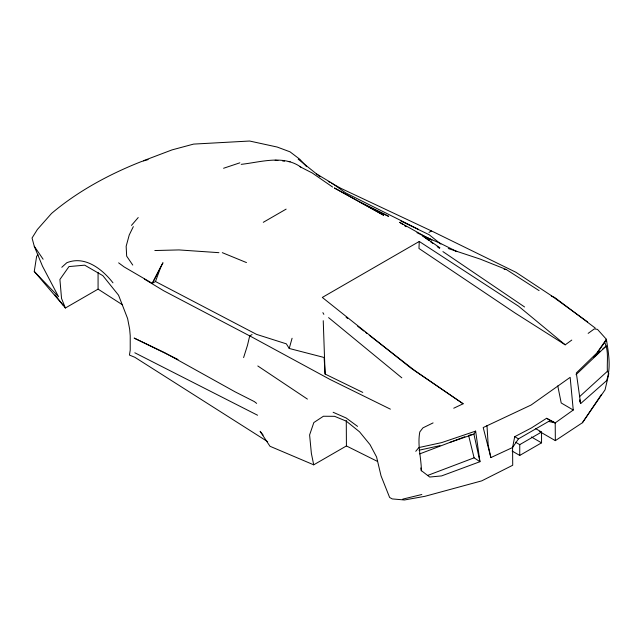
<?xml version="1.0" encoding="UTF-8"?>
<svg xmlns="http://www.w3.org/2000/svg" width="641" height="641" viewBox="0 0 641 641"><rect width="100%" height="100%" fill="white"/><g stroke="black" fill="none" stroke-linecap="round" stroke-linejoin="round"><path stroke-width="0.96" d="M539.265 431.353L555.346 440.639L582.405 422.74L605.056 389.824L608.838 373.615L607.396 371.283C606.827 361.668 608.966 351.292 604.671 342.334L606.386 339.297L597.468 329.354L594.351 328.897L588.158 333.368M606.362 341.268L606.386 339.297L596.811 353.055L576.323 372.974L580.642 403.574L606.586 380.666C611.25 367.461 608.477 352.814 606.386 339.297M565.226 344.826L518.473 306.142L419.262 241.465L418.966 248.476L515.1 313.024L565.226 344.826L571.78 340.067M63.483 305.629L34.261 271.455L36.641 256.208L38.099 254.894M555.346 440.639L555.21 422.9L546.581 418.293L531.429 427.94L514.715 436.689L512.584 447.514L512.72 465.246L481.712 480.87L424.943 496.31L404.487 499.972L392.22 498.922L389.624 497.464L381.026 475.814L376.571 456.953L370.017 444.63L359.545 431.818L346.284 421.145L334.578 416.321L323.409 416.249L313.834 422.555L309.603 434.943L311.374 453.403L313.713 464.829L346.42 445.944L377.557 461.456M362.774 392.412L325.099 374.056L324.122 357.486L289.219 348.464L292.08 338.256M243.604 357.598L247.466 345.371L249.71 335.916L252.057 334.554M160.899 266.64L152.294 283.354L162.974 262.746L160.899 266.64L155.491 281.511L152.294 283.354L124.082 266.896L118.633 262.85M133.328 226.618L129.242 234.975L126.157 246.256L126.662 256.136L132.759 265.07M415.761 451.312L418.845 447.57L441.729 442.586L475.638 431.105L473.915 434.141L450.126 442.314M604.671 342.334L595.088 356.1M582.405 422.74L601.522 394.359M555.21 422.9L550.323 420.456L518.465 438.853L512.584 447.514L490.862 457.594L483.202 427.547L531.125 405.008L570.161 377.341L573.254 410.024L555.21 422.9L548.416 421.401M131.469 225.4L138.216 217.547M576.003 374.697L606.274 345.988L602.548 349.257M579.456 396.747L607.396 371.283M61.792 267.289L66.776 262.762C84.844 255.31 102.432 269.204 112.968 282.825M593.598 357.109L600.313 351.22M55.006 294.892L65.366 308.017L98.073 289.131L98.073 272.369M263.283 222.315L286.134 209.118M429.005 232.395L431.473 230.968M419.262 241.465L322.311 297.432L411.009 368.19L463.131 403.774L453.74 408.221M515.516 442.194L519.747 444.638L541.549 432.05L541.549 442.835L519.747 455.43L512.127 451.032M257.802 365.971L307.408 399.095M433.084 422.9L422.932 427.868L419.815 431.914C417.315 444.958 421.201 457.618 421.409 470.654L429.702 477.04L441.609 475.91L479.949 461.704L475.638 431.105M419.655 453.916L464.885 436.729M143.504 160.699L172.084 149.874L193.606 144.097L249.613 141.028L277.16 147.037L290.012 151.829L299.892 159.329L306.558 166.612M427.571 475.47L474.092 457.826L479.949 461.704L473.915 434.141L469.468 435.127M223.581 168.263L239.862 162.822M148.135 159.577L141.437 161.548A341.332 197.067 0 0 0 51.528 213.453L37.378 229.486L32.05 238.003L34.261 246.248L42.458 266.119L58.531 296.703L34.261 271.455M402.772 499.123L421.826 494.507M440.014 445.631L418.982 450.238M241.192 164.344C260.727 162.205 283.226 154.593 300.837 167.069M154.826 250.535L179.007 249.926L218.926 252.674M504.259 269.508L506.23 269.476L539.089 290.621M504.251 269.38L506.23 269.476L480.237 259.108L448.267 248.524M275.125 160.25L277.946 160.53M282.641 160.995L284.524 161.179M288.282 161.556L290.165 161.74M455.286 251.312L456.977 251.609L439.846 243.083L422.523 235.776L428.925 240.479M313.713 464.829L269.973 446.264L260.11 431.305L263.114 435.071M222.299 252.658L246.481 262.578M551.284 296.014L554.745 297.536L595.273 328.08M333.136 412.275L346.132 417.98L357.566 426.377M400.962 221.081L429.141 234.71L440.856 244.077M416.962 232.675L431.954 240.022L422.523 235.776L439.91 247.803M178.03 359.521L134.137 338.071L164.681 352.678L235.103 391.843L254.365 401.611L256.656 403.389M418.148 229.182L345.595 192.845L332.158 183.278L316.654 174.015M134.81 352.782L257.57 415.232M299.996 166.724L312.255 172.998L332.599 187.044M390.393 409.158L330.171 379.528L251.897 337.046L163.663 290.734L144.297 279.027M430.167 239.397L399.663 222.323L402.893 224.518M155.491 281.511L256.528 334.37L286.343 343.848L289.219 348.464M328.24 181.411L329.939 182.34M331.637 183.262L340.964 188.374L433.781 232.034L515.933 272.281L551.3 295.629L587.669 321.958M546.581 418.293L550.323 420.456M535.628 428.629L541.549 432.05M531.397 436.97L541.549 442.835M514.715 436.689L518.465 438.853M573.254 410.024L561.212 402.973L557.774 385.938M267.674 441.681L134.81 357.269L129.442 355.066L130.219 350.13L130.219 335.7L129.666 329.234L127.615 318.561L118.545 295.189L102.832 275.646L84.692 265.174L68.98 266.576L59.909 279.476L61.536 298.434L65.366 308.017M98.073 289.131L122.439 304.787M442.923 251.609L524.57 306.967M404.503 225.624L406.114 226.722M463.131 403.774L415.048 370.786L369.288 335.267M437.218 246.641L439.59 248.379M430.52 241.649L432.923 243.412M298.193 159.176L319.066 175.954M346.116 317.279L347.662 318.481M357.702 326.277L363.88 331.068M365.426 332.27L366.973 333.472M318.729 175.522L320.292 176.748M328.585 317.615L401.819 377.837M34.261 246.248L43.115 259.228M322.888 312.648L323.849 314.354M579.817 400.929L580.642 403.574L579.809 399.768M468.579 435.319L474.092 457.826M490.862 457.594L488.186 445.134L486.984 425.512M420.817 467.978L421.257 470.847M323.24 320.708L325.099 374.056M346.276 420.584L346.42 445.944M519.747 444.638L519.747 455.43M388.59 216.313L362.662 203.598L334.354 187.965L383.687 215.288L360.322 202.244L388.59 216.313"/></g></svg>
